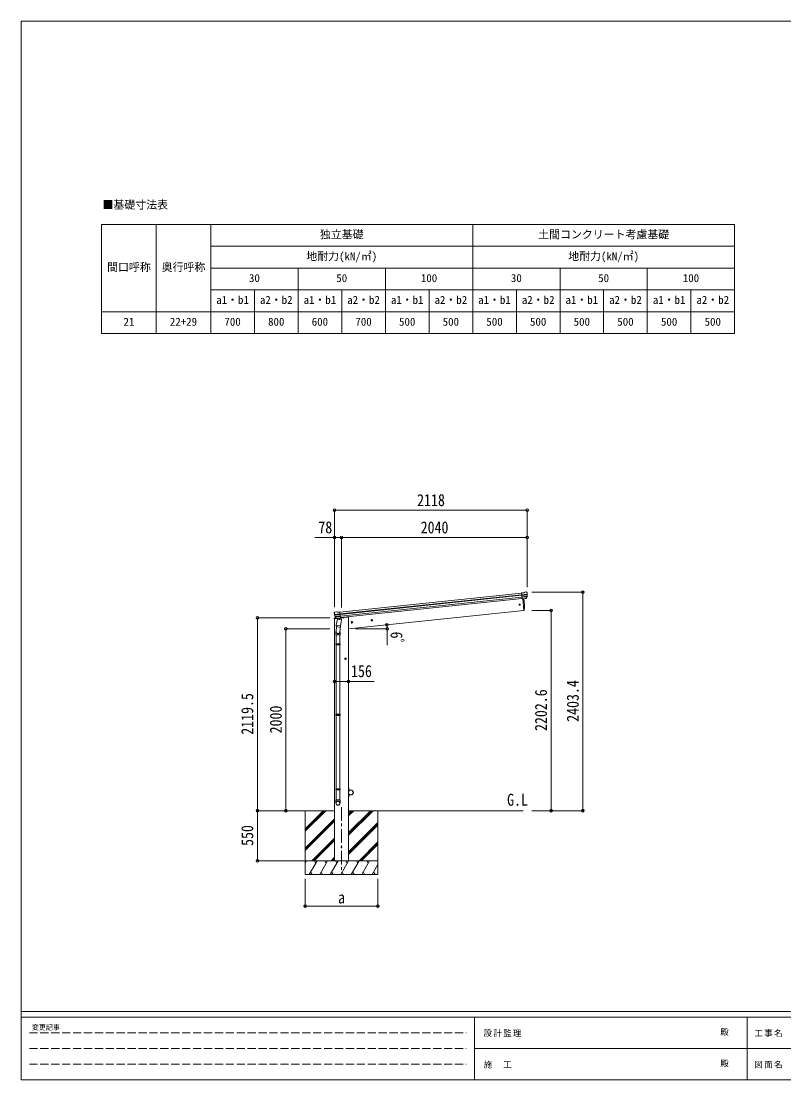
# Model space of a CAD drawing. Units: millimetres at full size, sheet at 1:30. Extents: x -8432 to 8432, y -5820 to 5820.
# Drawn here: x -8432 to -46, y -5820 to 5820 of the extents above; entities that cross this region are included whole.
import ezdxf
from ezdxf.enums import TextEntityAlignment as Align

# ---------------------------------------------------------------- set-up
doc = ezdxf.new("R2010")
doc.units = ezdxf.units.MM
doc.header["$LTSCALE"] = 30
doc.header["$PDMODE"] = 32
doc.header["$PDSIZE"] = 30
doc.linetypes.add('CHAIN1', pattern=[8, 5, -1, 1, -1])
doc.linetypes.add('DASHED3', pattern=[4, 3, -1])
for name, color, linetype, lineweight in [('0-0_0', 7, 'Continuous', 9), ('0-1_本体', 5, 'CHAIN1', 9), ('0-3_ELV2', 4, 'Continuous', 9), ('0-6_OTH_LINE', 6, 'Continuous', 9), ('0-7_SHAPE', 7, 'Continuous', 9), ('0-9_OUTLINE', 7, 'Continuous', 9), ('0-E_DET2', 7, 'Continuous', 18), ('F-0_240', 7, 'Continuous', 9)]:
    doc.layers.add(name, color=color, linetype=linetype, lineweight=lineweight)
doc.styles.add('ＭＳ ゴシック', font='')
doc.styles.get('ＭＳ ゴシック').set_extended_font_data('MS Gothic')

msp = doc.modelspace()

# ---------------------------------------------------------------- linework, layer by layer
at = {"layer": '0-0_0'}
for p, q in [((-5438.27, -2860.82), (-4987.13, -2860.82)), ((-5309.63, -3087.39), (-5083, -2860.76)), ((-5309.63, -3073.25), (-5097.14, -2860.76)), ((-5309.63, -3059.11), (-5111.29, -2860.76)), ((-5309.63, -2860.82), (-5309.63, -3560.76)), ((-4831.63, -2917.76), (-4774.64, -2860.76)), ((-4831.63, -2903.62), (-4788.78, -2860.76)), ((-4831.63, -2889.48), (-4802.92, -2860.76)), ((-4831.63, -2860.82), (-2912.69, -2860.82)), ((-4831.63, -3129.89), (-4562.56, -2860.82)), ((-4831.63, -3115.75), (-4576.7, -2860.82)), ((-4831.63, -3101.61), (-4590.84, -2860.82)), ((-4509.63, -2860.82), (-4509.63, -3560.76)), ((-5309.63, -3271.24), (-4987.63, -2949.24)), ((-5309.63, -3285.38), (-4987.63, -2963.38)), ((-5309.63, -3299.52), (-4987.63, -2977.53)), ((-4831.63, -3313.74), (-4509.63, -2991.74)), ((-4831.63, -3327.88), (-4509.63, -3005.88)), ((-4831.63, -3342.02), (-4509.63, -3020.03)), ((-5237.03, -3410.76), (-4987.63, -3161.37)), ((-5222.88, -3410.76), (-4987.63, -3175.52)), ((-5208.74, -3410.76), (-4987.63, -3189.66)), ((-4716.53, -3410.76), (-4509.63, -3203.87)), ((-4702.38, -3410.76), (-4509.63, -3218.02)), ((-4688.24, -3410.76), (-4509.63, -3232.16)), ((-5024.89, -3410.76), (-4987.13, -3373)), ((-4509.63, -3410.76), (-5309.63, -3410.76)), ((-5309.63, -3439.7), (-5292.93, -3410.76)), ((-5307.93, -3436.74), (-5309.63, -3433.79)), ((-5264.06, -3560.76), (-5177.46, -3410.76)), ((-5192.46, -3436.74), (-5207.46, -3410.76)), ((-5148.59, -3560.76), (-5061.98, -3410.76)), ((-5076.99, -3436.74), (-5091.99, -3410.76)), ((-5033.12, -3560.76), (-4946.51, -3410.76)), ((-5010.75, -3410.76), (-4987.13, -3387.15)), ((-4996.61, -3410.76), (-4987.13, -3401.29)), ((-4961.52, -3436.75), (-4976.52, -3410.76)), ((-4917.65, -3560.76), (-4831.04, -3410.76)), ((-4846.05, -3436.75), (-4861.05, -3410.76)), ((-4802.18, -3560.76), (-4715.57, -3410.76)), ((-4730.57, -3436.74), (-4745.58, -3410.76)), ((-4686.71, -3560.76), (-4600.11, -3410.76)), ((-4615.11, -3436.74), (-4630.11, -3410.76)), ((-4571.24, -3560.76), (-4509.63, -3454.06)), ((-4509.63, -3419.43), (-4514.64, -3410.76)), ((-5309.63, -3560.76), (-4509.63, -3560.76)), ((-5249.06, -3534.78), (-5234.06, -3560.76)), ((-5133.59, -3534.78), (-5118.59, -3560.76)), ((-5018.12, -3534.78), (-5003.12, -3560.76)), ((-4902.65, -3534.78), (-4887.65, -3560.76)), ((-4787.18, -3534.78), (-4772.18, -3560.76)), ((-4671.71, -3534.78), (-4656.71, -3560.76)), ((-4556.24, -3534.78), (-4541.24, -3560.76))]:
    msp.add_line(p, q, dxfattribs=at)
at = {"layer": '0-1_本体'}
msp.add_line((-4909.63, -2822.53), (-4909.63, -3565.85), dxfattribs=at)
at = {"layer": '0-3_ELV2'}
for p, q in [((-2904.83, -464.24), (-2931.35, -467.03)), ((-2904.83, -464.24), (-2893.23, -457.27)), ((-2892, -456.86), (-2878.51, -455.44)), ((-2874.84, -456.53), (-2874.85, -456.53)), ((-2874.84, -456.53), (-2869.66, -460.73)), ((-2868.28, -464.42), (-2868.59, -462.57)), ((-4927.23, -678.82), (-2931.14, -469.02)), ((-4925.24, -697.71), (-2929.15, -487.92)), ((-4924.81, -701.89), (-2928.72, -492.09)), ((-4922.71, -721.75), (-2926.63, -511.95)), ((-2924.87, -528.69), (-4920.95, -738.49)), ((-2924.56, -531.58), (-2931.35, -467.03)), ((-2929.19, -487.56), (-2869.45, -481.28)), ((-2868.97, -487.15), (-2928.58, -493.41)), ((-2869.81, -503.9), (-2926.84, -509.9)), ((-2871.2, -508.56), (-2926.37, -514.36)), ((-2881.21, -526.8), (-2924.59, -531.36)), ((-2924.56, -531.58), (-2914.62, -530.54)), ((-2917.68, -530.86), (-2904.29, -658.25)), ((-2914.62, -530.54), (-2914.35, -530.6)), ((-2914.35, -530.6), (-2889.02, -527.94)), ((-2889.02, -527.94), (-2888.76, -527.82)), ((-2888.76, -527.82), (-2881.07, -527.01)), ((-2879.76, -525.14), (-2870.31, -506.84)), ((-2878.71, -525.57), (-2868.59, -507.31)), ((-4989.67, -687.39), (-4989.75, -685.52)), ((-4984.89, -678.31), (-4989.08, -683.49)), ((-4925.28, -697.36), (-4985.02, -703.64)), ((-4984.89, -678.31), (-4984.89, -678.3)), ((-4968.04, -675.06), (-4981.53, -676.48)), ((-4953.96, -679.62), (-4966.75, -675.21)), ((-4953.96, -679.62), (-4927.43, -676.83)), ((-4920.65, -741.38), (-4927.43, -676.83)), ((-2904.29, -658.25), (-4831.63, -860.82)), ((-2904.29, -658.25), (-2902.24, -657.96)), ((-4989.38, -745.98), (-4990.28, -752.81)), ((-4990.28, -752.81), (-4956.55, -749.27)), ((-4987.13, -3410.76), (-4987.13, -752.48)), ((-4969.87, -741.62), (-4986.72, -743.39)), ((-4984.26, -709.48), (-4924.66, -703.21)), ((-4966.76, -745.03), (-4980.45, -729.28)), ((-4979.96, -725.69), (-4922.93, -719.7)), ((-4965.81, -744.4), (-4978.86, -728.46)), ((-4977.63, -729.96), (-4922.46, -724.16)), ((-4956.45, -745.14), (-4964.14, -745.95)), ((-4964.05, -745.71), (-4920.67, -741.15)), ((-4956.18, -745.21), (-4956.45, -745.14)), ((-4930.85, -742.54), (-4956.18, -745.21)), ((-4930.6, -742.43), (-4930.85, -742.54)), ((-4920.65, -741.38), (-4930.6, -742.43)), ((-4916.53, -745.06), (-4887.27, -741.99)), ((-4882.41, -734.44), (-4882.83, -737.67)), ((-4785.47, -788.6), (-4805.36, -790.69)), ((-4796.2, -782.18), (-4802.27, -786.59)), ((-4802.27, -786.59), (-4801.49, -794.06)), ((-4801.49, -794.06), (-4794.63, -797.11)), ((-4794.37, -799.59), (-4796.46, -779.7)), ((-4789.35, -785.23), (-4796.2, -782.18)), ((-4566.68, -765.6), (-4586.57, -767.7)), ((-4577.41, -759.19), (-4583.48, -763.6)), ((-4583.48, -763.6), (-4582.7, -771.06)), ((-4582.7, -771.06), (-4575.84, -774.11)), ((-4575.58, -776.6), (-4577.67, -756.7)), ((-4570.55, -762.24), (-4577.41, -759.19)), ((-4855.63, -1190.37), (-4875.63, -1190.37)), ((-4865.63, -1182.87), (-4872.13, -1186.62)), ((-4872.13, -1186.62), (-4872.13, -1194.13)), ((-4872.13, -1194.13), (-4865.63, -1197.88)), ((-4865.63, -1200.37), (-4865.63, -1180.37)), ((-4859.13, -1186.62), (-4865.63, -1182.87)), ((-4831.63, -3160.82), (-4831.63, -2610.82)), ((-4831.63, -2610.82), (-4829.63, -2610.82)), ((-4829.63, -2633.52), (-4829.63, -2610.82)), ((-4806.63, -2633.52), (-4829.63, -2633.52)), ((-4829.63, -2635.52), (-4806.63, -2635.52)), ((-4831.63, -2710.82), (-4829.63, -2710.82)), ((-4829.63, -2686.12), (-4806.63, -2686.12)), ((-4829.63, -2688.12), (-4829.63, -2710.82)), ((-4806.63, -2688.12), (-4829.63, -2688.12))]:
    msp.add_line(p, q, dxfattribs=at)
for points in [[(-4831.63, -3410.76), (-4831.63, -731.82), (-4851.63, -731.82), (-4882.49, -735.06)], [(-4794.63, -797.11), (-4788.56, -792.7), (-4789.35, -785.23)], [(-4575.84, -774.11), (-4569.77, -769.7), (-4570.55, -762.24)], [(-4865.63, -1197.88), (-4859.13, -1194.13), (-4859.13, -1186.62)]]:
    msp.add_lwpolyline(points, dxfattribs=at)
for centre, radius in [((-2951.09, -595.7), 6.5), ((-4795.42, -789.65), 8.5), ((-4795.42, -789.65), 7.7), ((-4795.42, -789.65), 6.5), ((-4576.62, -766.65), 8.5), ((-4576.62, -766.65), 7.7), ((-4576.62, -766.65), 6.5), ((-4865.63, -1190.37), 8.5), ((-4865.63, -1190.37), 7.7), ((-4865.63, -1190.37), 6.5), ((-4806.63, -2660.82), 25), ((-4909.38, -3260.76), 5)]:
    msp.add_circle(centre, radius, dxfattribs=at)
for centre, radius, start, end in [((-2891.68, -459.85), 3, 96.02369, 120.97631), ((-2877.99, -460.42), 5, 51.04426, 95.95574), ((-3061.83, -486.07), 192.44, 1.4271, 6.57578), ((-3069.17, -485.54), 202, 354.13916, 6), ((-3798.9, -618.04), 900, 357.63919, 5.64986), ((-2881.33, -524.12), 2.99, 285.2717, 331.00739), ((-2872.98, -505.47), 3, 332.69111, 354.20009), ((-3069.17, -485.54), 200.2, 354.20009, 359.53883), ((-2824.18, -479.17), 45.32, 182.67122, 185.64518), ((-2868.79, -488.49), 1.35, 95.1605, 97.91927), ((-2866.18, -486.93), 2.74, 179.02151, 184.43412), ((-2871.21, -505.86), 3, 331, 354.13916), ((-4788.78, -666.28), 202, 186, 197.86084), ((-4795.84, -668.33), 192.44, 185.42422, 190.5729), ((-4981, -681.45), 5, 96.04426, 140.95574), ((-4967.73, -678.05), 3, 71.02369, 95.97631), ((-2902.66, -654.99), 3, 278, 357.63919), ((-4986.41, -746.37), 3, 96, 172.5), ((-5029.74, -710.98), 45.32, 6.35482, 9.32878), ((-4987.04, -709.84), 2.74, 7.56588, 12.97849), ((-4984.17, -710.82), 1.35, 94.08073, 96.8395), ((-4788.78, -666.28), 200.2, 192.46117, 197.79991), ((-4978.19, -727.31), 3, 197.86084, 221), ((-4976.54, -726.56), 3, 197.79991, 219.30889), ((-4964.5, -743.07), 2.99, 220.99261, 266.7283), ((-4887.79, -737.01), 5, 276, 352.5), ((-4829.63, -2633.52), 2, 180, 270), ((-4806.63, -2660.82), 27.3, 270, 90), ((-4806.63, -2660.82), 25.3, 270, 90), ((-4829.63, -2688.12), 2, 90, 180)]:
    msp.add_arc(centre, radius, start, end, dxfattribs=at)
for centre, major_axis, ratio, start_param, end_param in [((-2870.54, -464.03), (-0.87, 5.91), 0.020485, 0.67143203, 1.56913061), ((-2875.93, -459.51), (5.88, -1.31), 0.24881, 0.46058498, 0.46410383), ((-2871.55, -463.06), (-2.34, 1.9), 0.995767, 3.98597162, 4.71238898), ((-2881.52, -523.82), (-0.11, 3), 0.642905, 3.24593831, 4.20392797), ((-2881.39, -524.02), (1.66, -2.51), 0.997631, 5.80419048, 5.89294842), ((-2881.46, -523.92), (3.53, -2.11), 0.650902, 5.25614477, 5.32895537), ((-2879.09, -523.57), (1.08, 3.13), 0.040856, 2.11350352, 2.14162489), ((-3066.86, -507.49), (-20.92, 199.05), 0.994373, 4.71137894, 4.7277536), ((-4986.75, -685.37), (1.9, 2.34), 0.995767, 1.57079633, 2.29721369), ((-4983.2, -680.99), (-5.48, -2.51), 0.24881, 5.81908147, 5.82260033), ((-4987.54, -686.53), (-0.38, 5.97), 0.020485, 4.7140547, 5.61175327), ((-4786.47, -688.22), (-20.92, 199.05), 0.994373, 1.55543171, 1.57180637), ((-4966.8, -742.99), (-1.71, 2.84), 0.040856, 4.14156042, 4.16968179), ((-4964.36, -742.74), (-0.51, 2.96), 0.642905, 2.07925734, 3.03724699), ((-4964.41, -742.84), (-3.02, -2.79), 0.650902, 0.95422993, 1.02704053), ((-4964.45, -742.96), (-1.1, -2.8), 0.997631, 0.39023689, 0.47899483)]:
    msp.add_ellipse(centre, major_axis=major_axis, ratio=ratio, start_param=start_param, end_param=end_param, dxfattribs=at)
at = {"layer": '0-6_OTH_LINE'}
for p, q in [((-4987.13, 442.57), (-4987.13, -402.1)), ((-2869.25, 442.57), (-4987.13, 442.57)), ((-2869.25, 442.57), (-2869.25, -402.1)), ((-4987.13, 142.57), (-5204.43, 142.57)), ((-4987.13, 142.57), (-4987.13, -624.84)), ((-4909.38, 142.57), (-4987.13, 142.57)), ((-2869.25, 142.57), (-4909.38, 142.57)), ((-4909.38, 142.57), (-4909.38, -626.67)), ((-2869.25, 142.57), (-2869.25, -402.1)), ((-2255.55, -457.43), (-2818.42, -457.43)), ((-2255.55, -457.43), (-2255.55, -2860.82)), ((-2605.55, -658.25), (-2818.42, -658.25)), ((-2605.55, -658.25), (-2605.55, -2860.82)), ((-5834.6, -741.33), (-5037.63, -741.33)), ((-5834.6, -741.33), (-5834.6, -2860.82)), ((-5521.07, -2860.82), (-5521.07, -860.82)), ((-5521.07, -860.82), (-5037.63, -860.82)), ((-4987.13, -1440.37), (-4831.63, -1440.37)), ((-4831.63, -1440.37), (-4552.01, -1440.37)), ((-5834.6, -2860.82), (-5310.63, -2860.82)), ((-5834.6, -3410.82), (-5834.6, -2860.82)), ((-5521.07, -2860.82), (-5310.63, -2860.82)), ((-2605.55, -2860.82), (-2818.42, -2860.82)), ((-2255.55, -2860.82), (-2818.42, -2860.82)), ((-5834.6, -3410.82), (-5310.63, -3410.82)), ((-5309.63, -3910.76), (-5309.63, -3611.76)), ((-4509.63, -3910.76), (-4509.63, -3611.76)), ((-4509.63, -3910.76), (-5309.63, -3910.76))]:
    msp.add_line(p, q, dxfattribs=at)
at = {"layer": '0-6_OTH_LINE', "lineweight": 18}
for q in [(-4757.27, -860.82), (-4408.72, -1042.32)]:
    msp.add_line((-4408.72, -860.82), q, dxfattribs=at)
at = {"layer": '0-6_OTH_LINE'}
msp.add_arc((-4757.27, -860.82), 348.55, 0, 7.27608, dxfattribs=at)
for p in [(-4987.13, 442.57), (-2869.25, 442.57), (-4987.13, 142.57), (-4909.38, 142.57), (-2869.25, 142.57), (-2255.55, -457.43), (-2605.55, -658.25), (-5834.6, -741.33), (-4411.53, -816.68), (-5521.07, -860.82), (-4408.72, -860.82), (-4987.13, -1440.37), (-4831.63, -1440.37), (-5834.6, -2860.82), (-5521.07, -2860.82), (-2605.55, -2860.82), (-2255.55, -2860.82), (-5834.6, -3410.82), (-5309.63, -3910.76), (-4509.63, -3910.76)]:
    msp.add_point(p, dxfattribs=at)
at = {"layer": '0-9_OUTLINE'}
for p, q in [((-4953.32, -754.32), (-4966.68, -819.97)), ((-4963.3, -745.96), (-4922.63, -741.68)), ((-4959.94, -746.26), (-4960.09, -746.98)), ((-4959.48, -748.11), (-4934.72, -757.87)), ((-4908.44, -763.45), (-4953.32, -754.32)), ((-4951.14, -751.4), (-4951.8, -754.63)), ((-4930.33, -742.88), (-4933.25, -757.23)), ((-4921.79, -829.1), (-4908.44, -763.45)), ((-4920.82, -739.8), (-4919.89, -739.99)), ((-4919.89, -739.99), (-4908.69, -756.91)), ((-4908.69, -756.91), (-4909.96, -763.14)), ((-4971.98, -928.14), (-4971.98, -893.79)), ((-4925.98, -928.14), (-4971.98, -928.14)), ((-4969.98, -928.14), (-4969.98, -1024.89)), ((-4964.27, -835.26), (-4969.83, -890.98)), ((-4969.15, -832.22), (-4966.66, -819.98)), ((-4968.94, -833.62), (-4968.94, -833.62)), ((-4967.61, -834.58), (-4926.65, -842.91)), ((-4921.79, -829.1), (-4966.68, -819.97)), ((-4921.36, -826.97), (-4928.01, -894.71)), ((-4927.98, -928.14), (-4927.98, -1024.89)), ((-4925.98, -893.49), (-4925.98, -928.14)), ((-4921.81, -829.1), (-4924.34, -841.57)), ((-4971.98, -1026.89), (-4970.98, -1024.89)), ((-4925.98, -1026.89), (-4971.98, -1026.89)), ((-4925.98, -1034.89), (-4971.98, -1034.89)), ((-4926.98, -1024.89), (-4970.98, -1024.89)), ((-4926.98, -1036.89), (-4970.98, -1036.89)), ((-4969.98, -1036.89), (-4969.98, -1800.77)), ((-4927.98, -1036.89), (-4927.98, -1800.77)), ((-4925.98, -1026.89), (-4926.98, -1024.89)), ((-4925.98, -1034.89), (-4926.98, -1036.89)), ((-4925.98, -1026.89), (-4925.98, -1034.89)), ((-4971.98, -1802.77), (-4970.98, -1800.77)), ((-4925.98, -1802.77), (-4971.98, -1802.77)), ((-4925.98, -1810.77), (-4971.98, -1810.77)), ((-4926.98, -1800.77), (-4970.98, -1800.77)), ((-4926.98, -1812.77), (-4970.98, -1812.77)), ((-4969.98, -1812.77), (-4969.98, -2621.26)), ((-4927.98, -1812.77), (-4927.98, -2621.26)), ((-4925.98, -1802.77), (-4926.98, -1800.77)), ((-4925.98, -1810.77), (-4926.98, -1812.77)), ((-4925.98, -1802.77), (-4925.98, -1810.77)), ((-4971.98, -2623.26), (-4970.98, -2621.26)), ((-4925.98, -2623.26), (-4971.98, -2623.26)), ((-4925.98, -2631.26), (-4971.98, -2631.26)), ((-4926.98, -2621.26), (-4970.98, -2621.26)), ((-4926.98, -2633.26), (-4970.98, -2633.26)), ((-4969.98, -2633.26), (-4969.98, -2743.26)), ((-4927.98, -2633.26), (-4927.98, -2743.26)), ((-4925.98, -2623.26), (-4926.98, -2621.26)), ((-4925.98, -2631.26), (-4926.98, -2633.26)), ((-4925.98, -2623.26), (-4925.98, -2631.26)), ((-4971.98, -2777.41), (-4971.98, -2743.26)), ((-4925.98, -2743.26), (-4971.98, -2743.26)), ((-4925.98, -2777.41), (-4925.98, -2743.26))]:
    msp.add_line(p, q, dxfattribs=at)
for points in [[(-4971.98, -1026.89), (-4971.98, -1034.89), (-4970.98, -1036.89)], [(-4971.98, -1802.77), (-4971.98, -1810.77), (-4970.98, -1812.77)], [(-4971.98, -2623.26), (-4971.98, -2631.26), (-4970.98, -2633.26)]]:
    msp.add_lwpolyline(points, dxfattribs=at)
for centre, radius, start, end in [((-4963.35, -745.46), 0.5, 240.73754, 276), ((-4960.43, -746.16), 0.5, 348.5, 96), ((-4959.11, -747.18), 1, 168.5, 248.5), ((-4934.25, -756.95), 1.03, 242.53897, 344.46569), ((-4929.75, -743.04), 0.604, 93.09842, 164.70595), ((-4922.68, -741.18), 0.5, 276, 311.26246), ((-4941.98, -893.79), 30, 177.45142, 180), ((-4967.25, -832.65), 1.95, 167.54017, 209.97766), ((-4967.21, -832.62), 2, 209.90962, 258.5), ((-4926.25, -840.95), 2, 258.5, 341.96843)]:
    msp.add_arc(centre, radius, start, end, dxfattribs=at)
for centre, major_axis, ratio, start_param, end_param in [((-4948.98, -893.49), (23, 0), 0.996195, 2.62193603, 6.60747969), ((-4948.98, -893.49), (21, 0), 0.996195, 3.02154981, 6.2247991), ((-4948.98, -2775.66), (-23, 0), 0.996195, 3.14159265, 6.28318531), ((-4948.98, -2777.41), (-23, 0), 0.996195, 3.14159265, 6.28318531), ((-4948.98, -2777.41), (0, -23.43), 0.981806, 4.71238898, 7.85398163)]:
    msp.add_ellipse(centre, major_axis=major_axis, ratio=ratio, start_param=start_param, end_param=end_param, dxfattribs=at)
msp.add_ellipse((-4948.98, -2777.41), major_axis=(21, 0), ratio=0.996195, dxfattribs=at)
at = {"layer": '0-E_DET2'}
for p, q in [((-7547.13, 3584.87), (-587.13, 3584.87)), ((-7547.13, 3584.87), (-7547.13, 2384.87)), ((-6947.13, 3584.87), (-6947.13, 2384.87)), ((-6347.13, 3584.87), (-6347.13, 2384.87)), ((-3467.13, 3584.87), (-3467.13, 2384.87)), ((-587.13, 3584.87), (-587.13, 2384.87)), ((-6347.13, 3344.87), (-587.13, 3344.87)), ((-6347.13, 3104.87), (-587.13, 3104.87)), ((-5387.13, 3104.87), (-5387.13, 2384.87)), ((-4427.13, 3104.87), (-4427.13, 2384.87)), ((-2507.13, 3104.87), (-2507.13, 2384.87)), ((-1547.13, 3104.87), (-1547.13, 2384.87)), ((-6347.13, 2864.87), (-587.13, 2864.87)), ((-5867.13, 2864.87), (-5867.13, 2384.87)), ((-4907.13, 2864.87), (-4907.13, 2384.87)), ((-3947.13, 2864.87), (-3947.13, 2384.87)), ((-2987.13, 2864.87), (-2987.13, 2384.87)), ((-2027.13, 2864.87), (-2027.13, 2384.87)), ((-1067.13, 2864.87), (-1067.13, 2384.87)), ((-7547.13, 2624.87), (-587.13, 2624.87)), ((-7547.13, 2384.87), (-587.13, 2384.87))]:
    msp.add_line(p, q, dxfattribs=at)
at = {"layer": 'F-0_240', "color": 5}
for p, q in [((-8432.06, 5820), (-8432.06, -5820)), ((-8432.06, 5820), (8007.94, 5820)), ((-8432.06, -5070), (8007.94, -5070)), ((-8432.06, -5130), (5341.19, -5130)), ((-3448.82, -5130), (-3448.82, -5820)), ((-448.82, -5130), (-448.82, -5820)), ((-3448.82, -5475), (2701.18, -5475)), ((-8432.06, -5820), (8007.94, -5820))]:
    msp.add_line(p, q, dxfattribs=at)
at = {"layer": 'F-0_240', "color": 4, "linetype": 'DASHED3'}
for p, q in [((-8342.06, -5302.5), (-3538.82, -5302.5)), ((-8342.06, -5475), (-3538.82, -5475)), ((-8342.06, -5647.5), (-3538.82, -5647.5))]:
    msp.add_line(p, q, dxfattribs=at)

# ---------------------------------------------------------------- texts
at = {"layer": '0-6_OTH_LINE', "color": 7, "style": 'ＭＳ ゴシック', "width": 0.85}
for s, p in [('2118', (-4078.19, 448.57)), ('78', (-5164.16, 149.46)), ('2040', (-4039.32, 148.57)), ('156', (-4804.7, -1431.4)), ('a', (-4947.13, -3920.76))]:
    msp.add_text(s, height=132, dxfattribs=at).set_placement(p, align=Align.BOTTOM_LEFT)
for s, rotation, p in [('6ﾟ', 270, (-4409.18, -892.35)), ('2403.4', 90, (-2261.55, -1884.12)), ('2119.5', 90, (-5840.6, -2026.08)), ('2202.6', 90, (-2611.55, -1984.54)), ('2000', 90, (-5527.07, -2010.82)), ('550', 90, (-5840.6, -3248.32))]:
    msp.add_text(s, height=132, rotation=rotation, dxfattribs=at).set_placement(p, align=Align.BOTTOM_LEFT)
at = {"layer": '0-7_SHAPE', "style": 'ＭＳ ゴシック', "width": 0.85}
msp.add_text('G.L', height=132, dxfattribs=at).set_placement((-3088.95, -2845.86), align=Align.BOTTOM_LEFT)
at = {"layer": '0-E_DET2', "style": 'ＭＳ ゴシック'}
for s, p in [('■基礎寸法表', (-7537.22, 3730.87)), ('独立基礎', (-5147.13, 3404.87)), ('土間コンクリート考慮基礎', (-2747.13, 3404.87)), ('地耐力(kN/㎡)', (-5297.13, 3164.87)), ('地耐力(kN/㎡)', (-2417.13, 3164.87)), ('間口呼称', (-7487.13, 3044.87)), ('奥行呼称', (-6887.13, 3044.87)), ('30', (-5927.13, 2924.87)), ('50', (-4967.13, 2924.87)), ('100', (-4037.13, 2924.87)), ('30', (-3047.13, 2924.87)), ('50', (-2087.13, 2924.87)), ('100', (-1157.13, 2924.87)), ('a1・b1', (-6287.13, 2684.87)), ('a2・b2', (-5807.13, 2684.87)), ('a1・b1', (-5327.13, 2684.87)), ('a2・b2', (-4847.13, 2684.87)), ('a1・b1', (-4367.13, 2684.87)), ('a2・b2', (-3887.13, 2684.87)), ('a1・b1', (-3407.13, 2684.87)), ('a2・b2', (-2927.13, 2684.87)), ('a1・b1', (-2447.13, 2684.87)), ('a2・b2', (-1967.13, 2684.87)), ('a1・b1', (-1487.13, 2684.87)), ('a2・b2', (-1007.13, 2684.87)), ('21', (-7307.13, 2444.87)), ('22+29', (-6797.13, 2444.87)), ('700', (-6197.13, 2444.87)), ('800', (-5717.13, 2444.87)), ('600', (-5237.13, 2444.87)), ('700', (-4757.13, 2444.87)), ('500', (-4277.13, 2444.87)), ('500', (-3797.13, 2444.87)), ('500', (-3317.13, 2444.87)), ('500', (-2837.13, 2444.87)), ('500', (-2357.13, 2444.87)), ('500', (-1877.13, 2444.87)), ('500', (-1397.13, 2444.87)), ('500', (-917.13, 2444.87))]:
    msp.add_text(s, height=87.98, dxfattribs=at).set_placement(p, align=Align.BOTTOM_LEFT)
at = {"layer": 'F-0_240', "style": 'ＭＳ ゴシック'}
for s, height, p in [('変更記事', 54.99, (-8314.83, -5287.5)), ('殿', 65.98, (-744.53, -5347.5)), ('殿', 65.98, (-744.53, -5692.5))]:
    msp.add_text(s, height=height, dxfattribs=at).set_placement(p, align=Align.BOTTOM_LEFT)
at = {"layer": 'F-0_240', "char_height": 65.98, "attachment_point": 7, "style": 'ＭＳ ゴシック'}
for s, insert in [('\\T1.17;設計監理', (-3347.49, -5347.5)), ('\\T1.17;工事名', (-369.71, -5347.5)), ('\\T1.17;施\u3000工', (-3347.49, -5692.5)), ('\\T1.17;図面名', (-369.71, -5692.5))]:
    msp.add_mtext(s, dxfattribs=dict(at, insert=insert))

doc.saveas('drawing.dxf')
